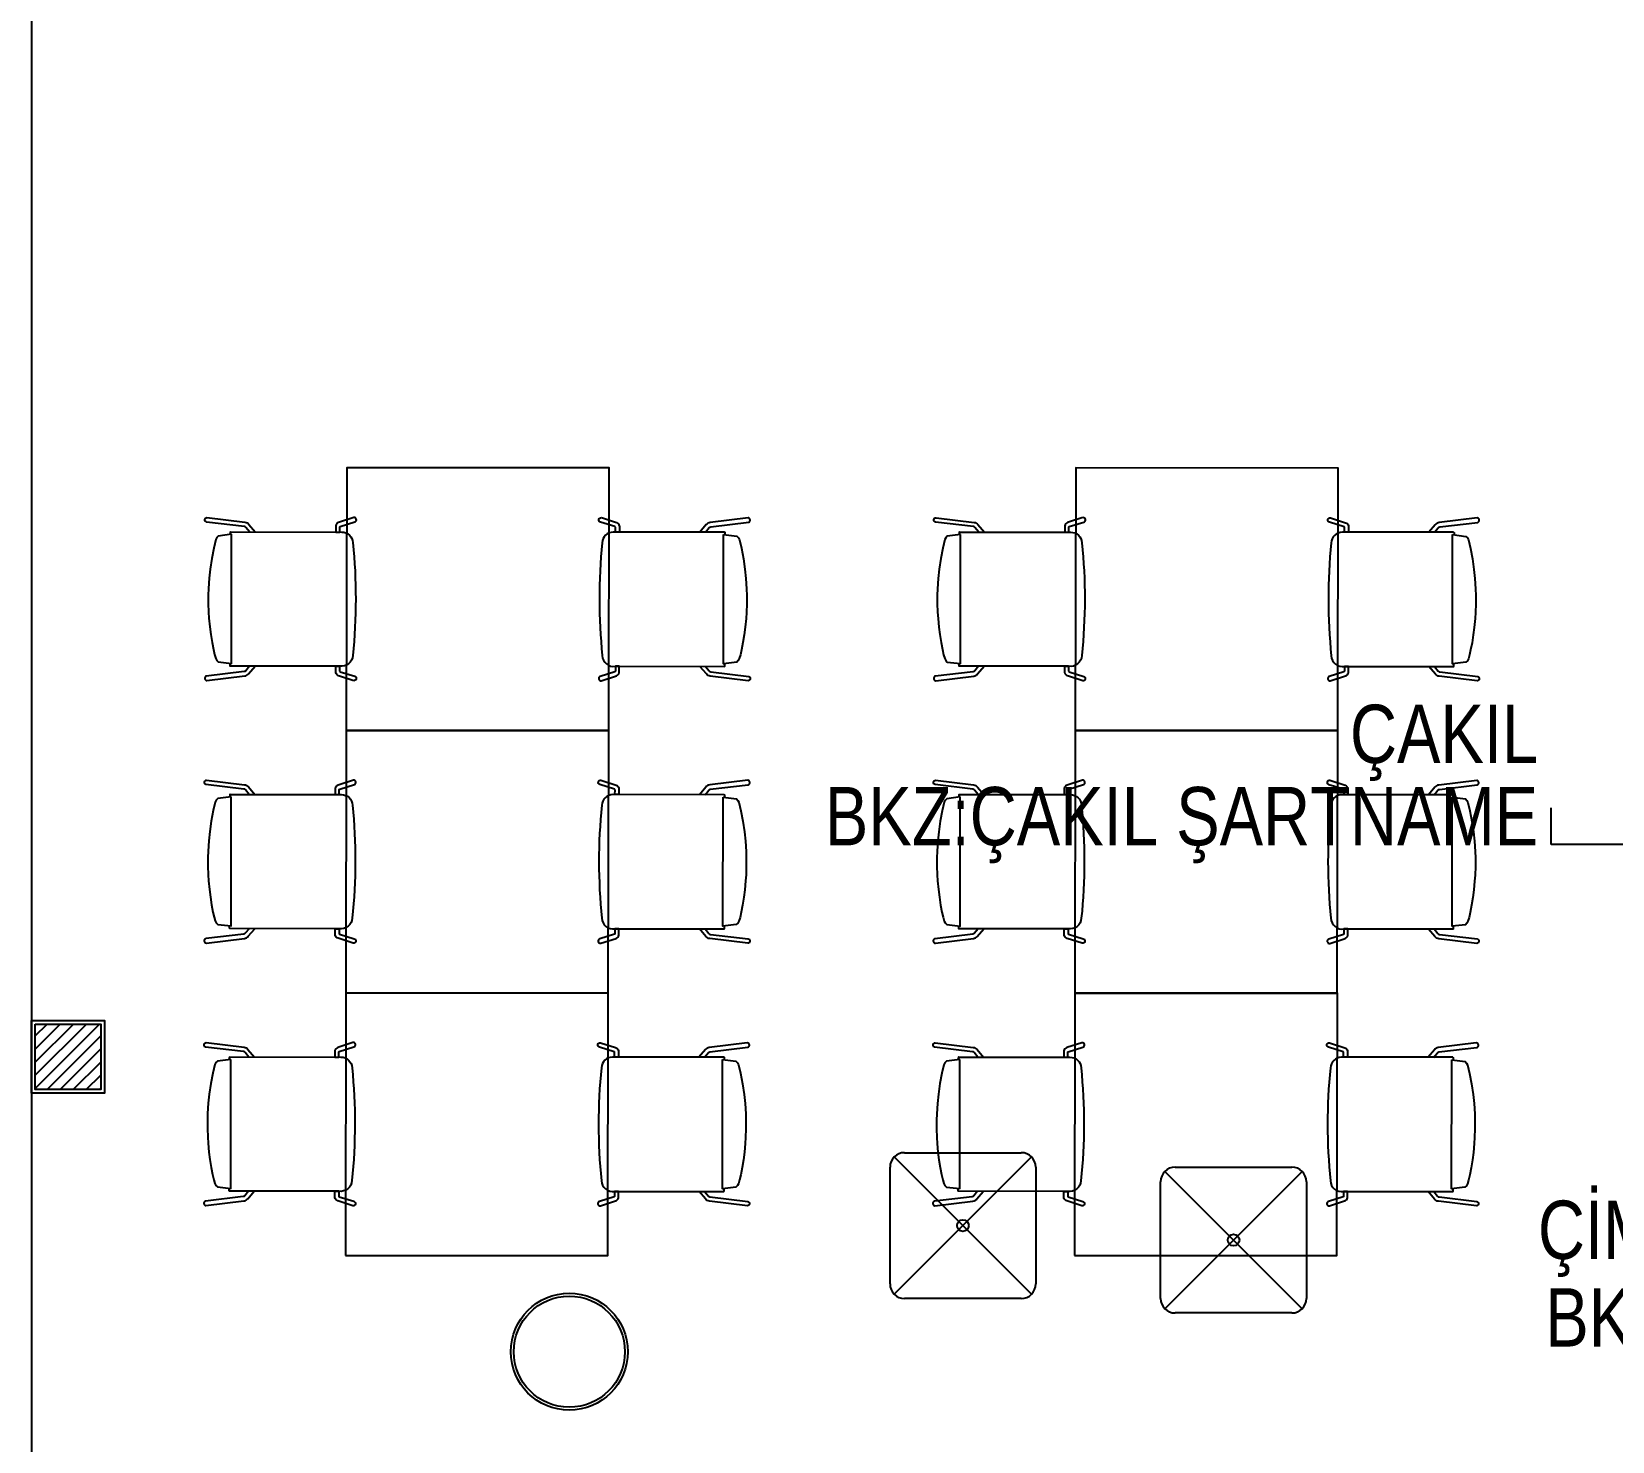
# Model space of a CAD drawing. Extents: x 58467 to 79089, y -33726 to -17391.
# Drawn here: x 69484 to 70026, y -20235 to -19752 of the extents above; entities that cross this region are included whole.
import ezdxf

# ---------------------------------------------------------------- set-up
doc = ezdxf.new("R2010")
doc.units = 0
doc.header["$LTSCALE"] = 100
doc.linetypes.add('DOT', pattern=[0.25, 0, -0.25])
doc.linetypes.add('HIDDEN2', pattern=[0.1875, 0.125, -0.0625])
for name, color, linetype in [('BA_elev2', 9, 'Continuous'), ('BA_furn-mobile', 122, 'Continuous'), ('BA_hatch', 137, 'Continuous'), ('BA_str_steel', 72, 'Continuous'), ('BA_text_material', 12, 'Continuous'), ('BA_trace_down-str', 214, 'HIDDEN2')]:
    doc.layers.add(name, color=color, linetype=linetype)
doc.styles.add('dim', font='simplex.shx', dxfattribs={"width": 0.7})
doc.styles.add('text2', font='arial.ttf', dxfattribs={"width": 0.8})
doc.dimstyles.new('1_100', dxfattribs={"dimtxt": 8, "dimasz": 3, "dimexe": 6, "dimexo": 0, "dimgap": 2, "dimtad": 0, "dimdec": 1, "dimzin": 11, "dimtxsty": 'dim', "dimblk": 'DOT', "dimcen": 0, "dimdle": 1.25, "dimclrt": 256, "dimadec": 0, "dimazin": 0, "dimtfac": 1.25, "dimtdec": 1, "dimtix": 1, "dimtofl": 0, "dimtmove": 1, "dimatfit": 3, "dimldrblk": 'DOT', "dimfxl": 20, "dimfxlon": 1, "dimtolj": 1, "dimtzin": 0, "dimarcsym": 0})

# ---------------------------------------------------------------- blocks, each defined once
blk = doc.blocks.new('6. kat kolonlar pl.')
at = {"layer": 'BA_hatch'}
h = blk.add_hatch(dxfattribs=at)
h.set_pattern_fill('ANSI31', color=256, style=0)
h.set_pattern_definition([(45, (-38891.1775, 38277.69), (-2.24506403, 2.24506403), [])])
h.paths.add_polyline_path([(-90.75, 884.25), (-68.25, 884.25), (-68.25, 861.75), (-90.75, 861.75)])
at = {"layer": 'BA_str_steel'}
for points in [[(-92, 885.5), (-67, 885.5), (-67, 860.5), (-92, 860.5)], [(-90.75, 884.25), (-68.25, 884.25), (-68.25, 861.75), (-90.75, 861.75)]]:
    blk.add_lwpolyline(points, close=True, dxfattribs=at)
blk = doc.blocks.new('R2 yazı tablasız')
for radius in [20.04, 19.04]:
    blk.add_circle((0, 0), radius)
blk = doc.blocks.new('puf')
for p, q in [((3746.73, -31756.66), (3786.73, -31756.66)), ((3741.73, -31801.66), (3741.73, -31761.66)), ((3791.73, -31761.66), (3791.73, -31801.66)), ((3786.73, -31806.66), (3746.73, -31806.66))]:
    blk.add_line(p, q)
for points in [[(3743.19, -31758.13), (3790.26, -31805.2)], [(3743.19, -31805.2), (3790.26, -31758.13)]]:
    blk.add_lwpolyline(points)
blk.add_circle((3766.73, -31781.66), 2)
for centre, start, end in [((3746.73, -31761.66), 90, 180), ((3786.73, -31761.66), 0, 90), ((3746.73, -31801.66), 180, 270), ((3786.73, -31801.66), 270, 0)]:
    blk.add_arc(centre, 5, start, end)
blk = doc.blocks.new('fe3e')
for points in [[(2138.71, -34660.37), (2137.13, -34659.07, -0.195709), (2136.84, -34658.54), (2135.3, -34645.54, 0.812168), (2133.77, -34645.73), (2135.36, -34658.76, 0.198323), (2136.1, -34660.08), (2138.7, -34662.3)], [(2184.7, -34660.44), (2186.29, -34659.14, 0.195709), (2186.58, -34658.61), (2188.13, -34645.61, -0.812168), (2189.66, -34645.8), (2188.06, -34658.83, -0.198323), (2187.31, -34660.15), (2184.71, -34662.37)], [(2184.72, -34653.86), (2184.7, -34692.02, -0.401298), (2181.05, -34695.84, -0.050892), (2142.35, -34695.78, -0.44814), (2138.7, -34691.28), (2138.72, -34653.84, -0.414214), (2138.84, -34653.72), (2139.64, -34653.72)], [(2184.72, -34653.86, 0.414213), (2184.59, -34653.74), (2183.85, -34653.74)], [(2133.73, -34696.11), (2135.44, -34690.92, -0.262892), (2136.53, -34689.93), (2138.7, -34689.93), (2138.7, -34691.28), (2137.05, -34691.28, 0.307714), (2136.82, -34691.43), (2135.25, -34696.46, -0.924699), (2133.73, -34696.11, -0.863658)], [(2189.67, -34696.14), (2187.96, -34690.94, 0.262892), (2186.88, -34689.95), (2184.7, -34689.95), (2184.7, -34691.3), (2186.36, -34691.3, -0.307714), (2186.58, -34691.46), (2188.15, -34696.48, 0.924699), (2189.67, -34696.14, 0.863658)], [(2133.7, -34781.01), (2135.4, -34786.21, 0.262892), (2136.49, -34787.2), (2138.66, -34787.2), (2138.66, -34785.84), (2137.01, -34785.84, -0.307714), (2136.78, -34785.69), (2135.21, -34780.66, 0.924699), (2133.7, -34781.01, 0.863658)], [(2184.65, -34823.31), (2184.66, -34785.14, 0.401298), (2181.01, -34781.33, 0.050892), (2142.31, -34781.35, 0.44814), (2138.66, -34785.84), (2138.65, -34823.29, 0.414214), (2138.77, -34823.41), (2139.56, -34823.41)], [(2189.63, -34781.03), (2187.92, -34786.23, -0.262892), (2186.83, -34787.22), (2184.66, -34787.22), (2184.66, -34785.86), (2186.31, -34785.87, 0.307714), (2186.54, -34785.71), (2188.11, -34780.69, -0.924699), (2189.63, -34781.03, -0.863658)], [(2138.65, -34816.75), (2137.06, -34818.05, 0.195709), (2136.77, -34818.58), (2135.22, -34831.58, -0.812168), (2133.69, -34831.39), (2135.29, -34818.36, -0.198323), (2136.04, -34817.04), (2138.64, -34814.83)], [(2184.64, -34816.73), (2186.22, -34818.02, -0.195709), (2186.51, -34818.55), (2188.05, -34831.56, 0.812168), (2189.58, -34831.37), (2187.99, -34818.33, 0.198323), (2187.25, -34817.02), (2184.65, -34814.8)], [(2184.65, -34823.31, -0.414213), (2184.52, -34823.43), (2183.77, -34823.43)]]:
    blk.add_lwpolyline(points, format="xyb")
for points in [[(2183.91, -34654.25), (2183.32, -34649.67), (2182.78, -34649.15), (2182.12, -34648.8), (2179.2, -34648.11), (2175.62, -34647.42), (2171.99, -34646.89), (2168.85, -34646.55), (2165.3, -34646.32), (2163.07, -34646.25), (2160.18, -34646.25), (2157.21, -34646.35), (2155.14, -34646.48), (2152.14, -34646.76), (2149.55, -34647.1), (2146.86, -34647.53), (2144.42, -34648), (2142.66, -34648.39), (2141.37, -34648.78), (2140.7, -34649.13), (2140.17, -34649.66), (2139.64, -34654.23), (2183.91, -34654.25)], [(2183.84, -34822.92), (2183.24, -34827.49), (2182.7, -34828.01), (2182.04, -34828.37), (2179.12, -34829.05), (2175.54, -34829.73), (2171.91, -34830.27), (2168.77, -34830.6), (2165.22, -34830.83), (2162.99, -34830.9), (2160.1, -34830.9), (2157.13, -34830.8), (2155.07, -34830.66), (2152.06, -34830.37), (2149.48, -34830.04), (2146.78, -34829.6), (2144.34, -34829.13), (2142.58, -34828.74), (2141.29, -34828.35), (2140.63, -34828), (2140.09, -34827.47), (2139.56, -34822.9), (2183.84, -34822.92)]]:
    blk.add_lwpolyline(points, close=True)
blk.add_lwpolyline([(2116.7, -34693.56), (2116.66, -34783.56), (2206.66, -34783.71), (2206.7, -34693.71), (2116.7, -34693.56)])
blk = doc.blocks.new('_Dot')
at = {"color": 0, "linetype": 'ByBlock', "lineweight": -2}
blk.add_line((-0.5, 0), (-1, 0), dxfattribs=at)
at = {"color": 0, "linetype": 'ByBlock', "const_width": 0.5}
blk.add_lwpolyline([(-0.25, 0, 1), (0.25, 0, 1)], format="xyb", close=True, dxfattribs=at)

msp = doc.modelspace()

# ---------------------------------------------------------------- linework, layer by layer
at = {"layer": 'BA_elev2'}
msp.add_lwpolyline([(69924.46, -19628.86), (69924.46, -19628.86), (69924.46, -19726.56), (69483.87, -19726.56), (69483.87, -20497.56), (69685.87, -20699.56), (70067.87, -20699.56), (70067.87, -20699.56)], dxfattribs=at)

# ---------------------------------------------------------------- block references
at = {"layer": 'BA_furn-mobile', "rotation": 90}
for p in [(34898.21, -22107.83), (35148.21, -22107.87), (34898.06, -22197.83), (35148.06, -22197.87), (34897.92, -22287.83), (35147.92, -22287.87)]:
    msp.add_blockref('fe3e', p, dxfattribs=at)
at = {"layer": 'BA_furn-mobile'}
for name, p in [('puf', (66036.5, 11620.75)), ('puf', (66129.3, 11615.79)), ('R2 yazı tablasız', (69668.26, -20204.14))]:
    msp.add_blockref(name, p, dxfattribs=at)
at = {"layer": 'BA_trace_down-str', "linetype": 'DOT', "ltscale": 0.1, "transparency": 33554687}
msp.add_blockref('6. kat kolonlar pl.', (69575.87, -20976.06), dxfattribs=at)

# ---------------------------------------------------------------- texts
at = {"layer": 'BA_text_material', "style": 'text2', "width": 0.8}
for s, p in [('ÇAKIL', (69935.95, -20002.33)), ('BKZ:ÇAKIL ŞARTNAME', (69755.88, -20030.54)), ('ÇİM', (70000.41, -20172.36)), ('BKZ:ÇAKIL ŞARTNAME', (70002.94, -20202.38))]:
    msp.add_text(s, height=20, dxfattribs=at).set_placement(p)

# ---------------------------------------------------------------- leaders
at = {"layer": 'BA_text_material', "color": 9}
msp.add_leader([(70092.69, -20030.23), (70004.9, -20030.23), (70004.9, -20017.73)], dimstyle='1_100', override={"dimasz": 3, "dimgap": 2, "dimtad": 0, "dimldrblk": 'Dot'}, dxfattribs=at)

doc.saveas('drawing.dxf')
